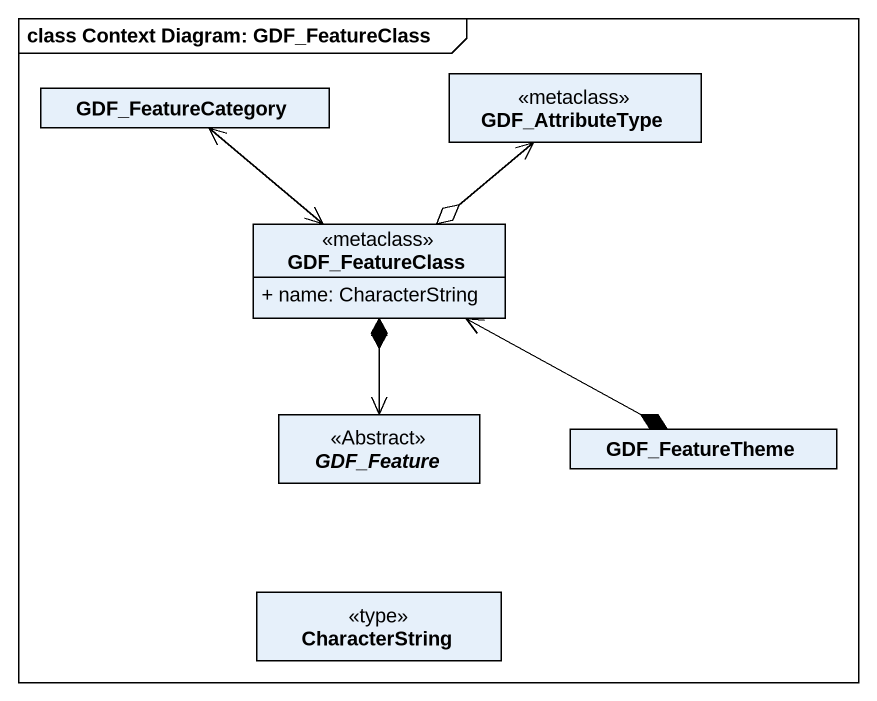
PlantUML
@startuml
mainframe class Context Diagram: GDF_FeatureClass
hide circle
hide empty members
skinparam classAttributeIconSize 0
class GDF_FeatureCategory
class GDF_AttributeType <<metaclass>>
class GDF_FeatureClass <<metaclass>> {
  + name: CharacterString
}
abstract class GDF_Feature <<Abstract>>
class GDF_FeatureTheme
class CharacterString <<type>>
GDF_FeatureCategory <--> GDF_FeatureClass
GDF_FeatureClass o-up-> GDF_AttributeType
GDF_FeatureClass *--> GDF_Feature
GDF_Feature .up.> GDF_FeatureClass
GDF_FeatureTheme *-left-> GDF_FeatureClass
@enduml
